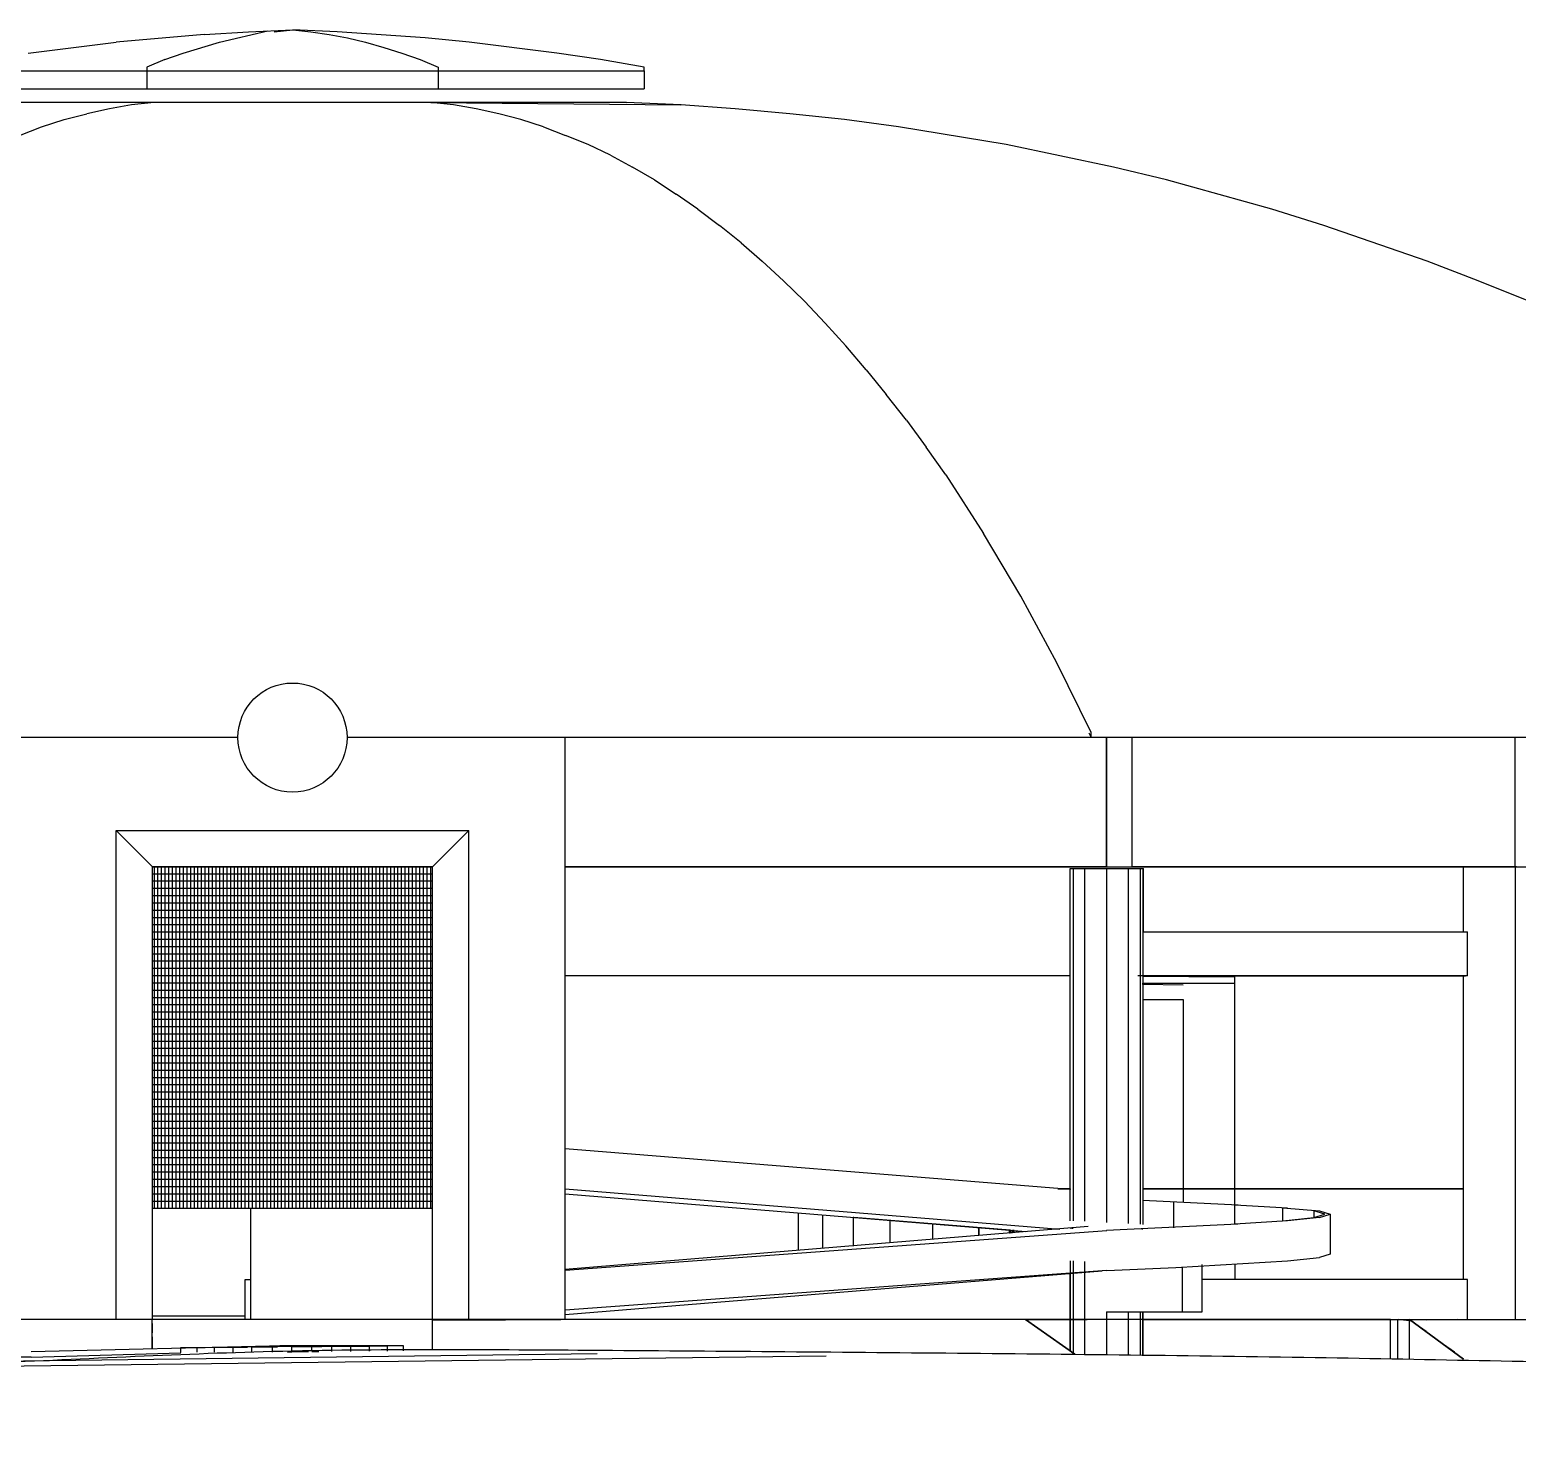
# Model space of a CAD drawing. Extents: x -748 to 161, y 105 to 425.
# Drawn here: x 58.22 to 99.13, y 386.05 to 424.67 of the extents above; entities that cross this region are included whole.
import ezdxf

# ---------------------------------------------------------------- set-up
doc = ezdxf.new("R2010")
doc.units = 0
doc.header["$LTSCALE"] = 2
doc.header["$MEASUREMENT"] = 0
doc.layers.get('0').update_dxf_attribs({"linetype": 'CONTINUOUS'})
doc.layers.add('LINHA_CHAO', color=6, linetype='CONTINUOUS')

msp = doc.modelspace()

# ---------------------------------------------------------------- linework, layer by layer
at = {"color": 7, "linetype": 'Continuous'}
for p, q in [((63.441, 424.325), (64.774, 424.638)), ((64.239, 424.614), (65.456, 424.668)), ((64.942, 424.614), (65.456, 424.668)), ((66.673, 424.614), (65.456, 424.668)), ((65.456, 424.668), (65.956, 424.614)), ((58.182, 424.028), (60.602, 424.325)), ((63.022, 424.542), (60.602, 424.325)), ((62.441, 424.028), (63.441, 424.325)), ((63.022, 424.542), (64.239, 424.614)), ((65.956, 424.614), (66.456, 424.542)), ((66.456, 424.542), (66.957, 424.443)), ((69.093, 424.443), (66.673, 424.614)), ((66.957, 424.443), (67.457, 424.325)), ((67.457, 424.325), (67.957, 424.181)), ((70.31, 424.325), (69.093, 424.443)), ((72.716, 424.028), (70.31, 424.325)), ((61.94, 423.848), (61.44, 423.64)), ((61.94, 423.848), (62.441, 424.028)), ((67.957, 424.181), (68.457, 424.028)), ((68.457, 424.028), (68.958, 423.848)), ((68.958, 423.848), (69.458, 423.64)), ((73.92, 423.848), (72.716, 424.028)), ((75.123, 423.64), (73.92, 423.848)), ((55.775, 423.541), (61.44, 423.541)), ((61.44, 423.64), (61.44, 423.541)), ((61.44, 423.541), (69.458, 423.541)), ((61.44, 423.541), (61.44, 423.041)), ((69.458, 423.64), (69.458, 423.541)), ((69.458, 423.541), (75.123, 423.541)), ((69.458, 423.541), (69.458, 423.041)), ((75.123, 423.541), (75.123, 423.64)), ((75.123, 423.541), (75.123, 423.041)), ((55.775, 423.041), (61.44, 423.041)), ((61.44, 423.041), (69.458, 423.041)), ((69.458, 423.041), (75.123, 423.041)), ((87.833, 401.655), (87.833, 405.207)), ((88.536, 401.655), (88.536, 405.207)), ((69.296, 401.455), (61.602, 401.455)), ((61.649, 392.255), (61.649, 401.655)), ((61.749, 392.255), (61.749, 401.655)), ((61.849, 392.255), (61.849, 401.655)), ((61.949, 392.255), (61.949, 401.655)), ((62.049, 392.255), (62.049, 401.655)), ((62.149, 392.255), (62.149, 401.655)), ((62.249, 392.255), (62.249, 401.655)), ((62.349, 392.255), (62.349, 401.655)), ((62.449, 392.255), (62.449, 401.655)), ((62.549, 392.255), (62.549, 401.655)), ((62.649, 392.255), (62.649, 401.655)), ((62.749, 392.255), (62.749, 401.655)), ((62.849, 392.255), (62.849, 401.655)), ((62.949, 392.255), (62.949, 401.655)), ((63.049, 392.255), (63.049, 401.655)), ((63.149, 392.255), (63.149, 401.655)), ((63.249, 392.255), (63.249, 401.655)), ((63.349, 392.255), (63.349, 401.655)), ((63.449, 392.255), (63.449, 401.655)), ((63.549, 392.255), (63.549, 401.655)), ((63.649, 392.255), (63.649, 401.655)), ((63.749, 392.255), (63.749, 401.655)), ((63.849, 392.255), (63.849, 401.655)), ((63.949, 392.255), (63.949, 401.655)), ((64.049, 392.255), (64.049, 401.655)), ((64.149, 392.255), (64.149, 401.655)), ((64.249, 392.255), (64.249, 401.655)), ((64.349, 392.255), (64.349, 401.655)), ((64.449, 392.255), (64.449, 401.655)), ((64.549, 392.255), (64.549, 401.655)), ((64.649, 392.255), (64.649, 401.655)), ((64.749, 392.255), (64.749, 401.655)), ((64.849, 392.255), (64.849, 401.655)), ((64.949, 392.255), (64.949, 401.655)), ((65.049, 392.255), (65.049, 401.655)), ((65.149, 392.255), (65.149, 401.655)), ((65.249, 392.255), (65.249, 401.655)), ((65.349, 392.255), (65.349, 401.655)), ((65.449, 392.255), (65.449, 401.655)), ((65.549, 392.255), (65.549, 401.655)), ((65.649, 392.255), (65.649, 401.655)), ((65.749, 392.255), (65.749, 401.655)), ((65.849, 392.255), (65.849, 401.655)), ((65.949, 392.255), (65.949, 401.655)), ((66.049, 392.255), (66.049, 401.655)), ((66.149, 392.255), (66.149, 401.655)), ((66.249, 392.255), (66.249, 401.655)), ((66.349, 392.255), (66.349, 401.655)), ((66.449, 392.255), (66.449, 401.655)), ((66.549, 392.255), (66.549, 401.655)), ((66.649, 392.255), (66.649, 401.655)), ((66.749, 392.255), (66.749, 401.655)), ((66.849, 392.255), (66.849, 401.655)), ((66.949, 392.255), (66.949, 401.655)), ((67.049, 392.255), (67.049, 401.655)), ((67.149, 392.255), (67.149, 401.655)), ((67.249, 392.255), (67.249, 401.655)), ((67.349, 392.255), (67.349, 401.655)), ((67.449, 392.255), (67.449, 401.655)), ((67.549, 392.255), (67.549, 401.655)), ((67.649, 392.255), (67.649, 401.655)), ((67.749, 392.255), (67.749, 401.655)), ((67.849, 392.255), (67.849, 401.655)), ((67.949, 392.255), (67.949, 401.655)), ((68.049, 392.255), (68.049, 401.655)), ((68.149, 392.255), (68.149, 401.655)), ((68.249, 392.255), (68.249, 401.655)), ((68.349, 392.255), (68.349, 401.655)), ((68.449, 392.255), (68.449, 401.655)), ((68.549, 392.255), (68.549, 401.655)), ((68.649, 392.255), (68.649, 401.655)), ((68.749, 392.255), (68.749, 401.655)), ((68.849, 392.255), (68.849, 401.655)), ((68.949, 392.255), (68.949, 401.655)), ((69.049, 392.255), (69.049, 401.655)), ((69.149, 392.255), (69.149, 401.655)), ((69.249, 392.255), (69.249, 401.655)), ((87.833, 401.655), (102.598, 401.655)), ((69.296, 401.255), (61.602, 401.255)), ((69.296, 401.055), (61.602, 401.055)), ((69.296, 400.855), (61.602, 400.855)), ((69.296, 400.655), (61.602, 400.655)), ((69.296, 400.455), (61.602, 400.455)), ((69.296, 400.255), (61.602, 400.255)), ((69.296, 400.055), (61.602, 400.055)), ((69.296, 399.855), (61.602, 399.855)), ((88.833, 399.862), (97.757, 399.862)), ((97.757, 398.654), (97.757, 399.862)), ((69.296, 399.655), (61.602, 399.655)), ((69.296, 399.455), (61.602, 399.455)), ((69.296, 399.255), (61.602, 399.255)), ((69.296, 399.055), (61.602, 399.055)), ((69.296, 398.855), (61.602, 398.855)), ((69.296, 398.655), (61.602, 398.655)), ((69.296, 398.455), (61.602, 398.455)), ((97.757, 398.654), (88.698, 398.654)), ((97.757, 398.654), (88.833, 398.654)), ((91.362, 391.821), (91.362, 398.654)), ((69.296, 398.255), (61.602, 398.255)), ((69.296, 398.055), (61.602, 398.055)), ((69.296, 397.855), (61.602, 397.855)), ((69.296, 397.655), (61.602, 397.655)), ((89.942, 398.005), (89.942, 392.434)), ((69.296, 397.455), (61.602, 397.455)), ((69.296, 397.255), (61.602, 397.255)), ((69.296, 397.055), (61.602, 397.055)), ((69.296, 396.855), (61.602, 396.855)), ((69.296, 396.655), (61.602, 396.655)), ((69.296, 396.455), (61.602, 396.455)), ((69.296, 396.255), (61.602, 396.255)), ((69.296, 396.055), (61.602, 396.055)), ((69.296, 395.855), (61.602, 395.855)), ((69.296, 395.655), (61.602, 395.655)), ((69.296, 395.455), (61.602, 395.455)), ((69.296, 395.255), (61.602, 395.255)), ((69.296, 395.055), (61.602, 395.055)), ((69.296, 394.855), (61.602, 394.855)), ((69.296, 394.655), (61.602, 394.655)), ((69.296, 394.455), (61.602, 394.455)), ((69.296, 394.255), (61.602, 394.255)), ((69.296, 394.055), (61.602, 394.055)), ((69.296, 393.855), (61.602, 393.855)), ((69.296, 393.655), (61.602, 393.655)), ((86.832, 392.777), (72.946, 393.903)), ((69.296, 393.455), (61.602, 393.455)), ((69.296, 393.255), (61.602, 393.255)), ((69.296, 393.055), (61.602, 393.055)), ((69.296, 392.855), (61.602, 392.855)), ((72.946, 392.804), (86.548, 391.695)), ((86.494, 392.804), (86.832, 392.804)), ((86.832, 392.804), (86.832, 392.777)), ((88.833, 392.804), (97.649, 392.804)), ((69.296, 392.655), (61.602, 392.655)), ((69.296, 392.455), (61.602, 392.455)), ((72.946, 392.66), (85.615, 391.623)), ((88.833, 392.488), (91.456, 392.362)), ((89.685, 391.731), (89.685, 392.452)), ((89.739, 392.452), (89.739, 392.443)), ((91.362, 392.362), (92.808, 392.281)), ((91.456, 392.362), (91.456, 392.353)), ((69.296, 392.255), (61.602, 392.255)), ((64.293, 392.255), (64.293, 389.207)), ((79.355, 392.128), (79.355, 391.109)), ((80.031, 391.163), (80.031, 392.074)), ((80.883, 392.011), (80.87, 392.011)), ((80.87, 392.011), (80.87, 391.226)), ((85.183, 391.659), (80.883, 392.011)), ((80.883, 392.011), (80.883, 392.011)), ((81.884, 391.316), (81.884, 391.92)), ((92.808, 391.92), (91.362, 391.83)), ((92.687, 392.281), (93.687, 392.191)), ((92.687, 391.911), (92.687, 392.281)), ((92.687, 391.92), (93.539, 392.011)), ((93.687, 392.011), (92.808, 391.92)), ((93.836, 392.101), (93.539, 392.191)), ((93.539, 392.191), (93.539, 392.011)), ((93.539, 392.011), (93.836, 392.101)), ((93.687, 392.191), (93.985, 392.101)), ((93.687, 392.011), (93.985, 392.101)), ((93.985, 392.101), (93.985, 391.001)), ((87.333, 391.762), (72.946, 390.586)), ((72.946, 390.559), (87.846, 391.65)), ((83.046, 391.83), (83.046, 391.407)), ((84.317, 391.722), (84.317, 391.515)), ((84.331, 391.515), (84.331, 391.722)), ((85.169, 391.578), (85.169, 391.659)), ((85.169, 391.659), (85.183, 391.659)), ((85.183, 391.578), (85.169, 391.578)), ((85.21, 391.65), (85.183, 391.659)), ((85.183, 391.659), (85.183, 391.578)), ((85.21, 391.587), (85.21, 391.65)), ((85.25, 391.587), (85.21, 391.587)), ((85.291, 391.65), (85.25, 391.65)), ((85.25, 391.65), (85.25, 391.587)), ((85.291, 391.587), (85.291, 391.65)), ((85.358, 391.641), (85.358, 391.596)), ((85.426, 391.632), (85.426, 391.605)), ((85.48, 391.605), (85.48, 391.632)), ((85.548, 391.623), (85.548, 391.614)), ((85.602, 391.614), (85.602, 391.623)), ((91.443, 391.83), (87.833, 391.65)), ((87.833, 391.65), (87.846, 391.65)), ((89.739, 390.64), (92.808, 390.821)), ((91.362, 390.722), (91.362, 390.307)), ((92.808, 390.821), (93.687, 390.911)), ((93.985, 391.001), (93.687, 390.911)), ((64.144, 389.207), (64.144, 390.307)), ((64.144, 390.307), (64.293, 390.307)), ((87.846, 390.55), (72.946, 389.46)), ((87.711, 390.532), (72.946, 389.333)), ((87.846, 390.55), (89.739, 390.64)), ((97.757, 390.307), (90.469, 390.307)), ((97.757, 389.207), (97.757, 390.307)), ((72.946, 389.207), (71.297, 389.207)), ((85.602, 389.207), (87.305, 389.207)), ((88.833, 389.207), (95.648, 389.207)), ((95.648, 388.144), (95.648, 389.207)), ((95.648, 389.207), (96.162, 389.207)), ((95.837, 389.207), (95.837, 388.144)), ((96.229, 389.162), (95.851, 389.207)), ((96.162, 388.135), (96.162, 389.207)), ((96.229, 389.162), (96.621, 388.883)), ((96.635, 389.198), (96.648, 389.207))]:
    msp.add_line(p, q, dxfattribs=at)
at = {"color": 1, "linetype": 'Continuous'}
for p, q in [((74.636, 422.667), (56.275, 422.667)), ((61.021, 422.604), (60.412, 422.496)), ((61.643, 422.667), (61.021, 422.604)), ((69.877, 422.604), (69.255, 422.667)), ((69.255, 422.667), (76.124, 422.604)), ((70.499, 422.496), (69.877, 422.604)), ((76.137, 422.604), (74.623, 422.667)), ((74.623, 422.667), (74.623, 422.658)), ((74.623, 422.658), (74.636, 422.667)), ((77.625, 422.496), (76.124, 422.604)), ((58.547, 422), (59.169, 422.198)), ((59.169, 422.198), (59.791, 422.36)), ((60.412, 422.496), (59.791, 422.36)), ((71.121, 422.36), (70.499, 422.496)), ((71.729, 422.198), (71.121, 422.36)), ((72.351, 422), (71.729, 422.198)), ((79.125, 422.36), (77.625, 422.496)), ((80.626, 422.198), (79.125, 422.36)), ((82.113, 422), (80.626, 422.198)), ((57.938, 421.765), (58.547, 422)), ((72.351, 422), (72.96, 421.765)), ((73.582, 421.513), (72.96, 421.765)), ((85.075, 421.513), (82.113, 422)), ((74.19, 421.216), (73.582, 421.513)), ((88.022, 420.891), (85.075, 421.513)), ((74.19, 421.216), (74.799, 420.891)), ((75.407, 420.54), (74.799, 420.891)), ((75.407, 420.54), (76.002, 420.152)), ((89.482, 420.54), (88.022, 420.891)), ((92.376, 419.737), (89.482, 420.54)), ((76.597, 419.737), (76.002, 420.152)), ((76.597, 419.737), (77.192, 419.287)), ((93.809, 419.287), (92.376, 419.737)), ((77.787, 418.809), (77.192, 419.287)), ((96.648, 418.304), (93.809, 419.287)), ((77.787, 418.809), (78.368, 418.304)), ((78.368, 418.304), (78.95, 417.763)), ((98.055, 417.763), (96.648, 418.304)), ((78.95, 417.763), (79.531, 417.204)), ((99.447, 417.204), (98.055, 417.763)), ((80.099, 416.6), (79.531, 417.204)), ((80.099, 416.6), (80.667, 415.979)), ((81.221, 415.321), (80.667, 415.979)), ((81.221, 415.321), (81.775, 414.644)), ((82.33, 413.932), (81.775, 414.644)), ((82.33, 413.932), (82.871, 413.193)), ((83.411, 412.427), (82.871, 413.193)), ((83.411, 412.427), (84.453, 410.814)), ((85.48, 409.092), (84.453, 410.814)), ((86.467, 407.262), (85.48, 409.092)), ((87.414, 405.342), (86.467, 407.262)), ((99.069, 405.207), (88.441, 405.207)), ((99.069, 401.655), (99.069, 405.207)), ((117.633, 405.207), (99.069, 405.207)), ((88.482, 401.655), (99.069, 401.655)), ((97.649, 399.862), (97.649, 401.655)), ((99.069, 401.655), (99.069, 389.207)), ((88.833, 398.654), (97.703, 398.654)), ((97.649, 390.307), (97.649, 398.654)), ((86.832, 392.804), (86.494, 392.804)), ((97.649, 392.804), (88.833, 392.804)), ((85.183, 391.659), (80.883, 392.011)), ((86.832, 390.821), (86.832, 388.351)), ((90.469, 389.415), (90.469, 390.722)), ((89.915, 390.651), (89.915, 389.415)), ((61.467, 389.216), (61.467, 389.207)), ((64.225, 389.207), (64.225, 389.216)), ((69.417, 389.207), (69.417, 389.216)), ((71.297, 389.207), (72.825, 389.207)), ((86.832, 389.207), (85.602, 389.207)), ((88.833, 389.207), (86.832, 389.207)), ((87.833, 389.415), (90.469, 389.415)), ((88.806, 389.415), (88.82, 389.415)), ((88.833, 389.415), (88.833, 388.231)), ((88.833, 389.207), (95.648, 389.207)), ((54.112, 388.017), (73.825, 388.27)), ((65.199, 388.486), (58.263, 388.315)), ((62.373, 388.297), (62.373, 388.441)), ((62.373, 388.441), (63.049, 388.441)), ((62.819, 388.441), (62.819, 388.306)), ((63.049, 388.441), (63.238, 388.45)), ((63.238, 388.45), (64.212, 388.45)), ((63.306, 388.306), (63.306, 388.45)), ((65.429, 388.468), (63.806, 388.45)), ((63.806, 388.45), (63.806, 388.306)), ((64.334, 388.459), (65.023, 388.459)), ((64.334, 388.306), (64.334, 388.459)), ((64.888, 388.459), (65.361, 388.486)), ((64.888, 388.459), (64.888, 388.306)), ((68.498, 388.486), (65.104, 388.486)), ((65.307, 388.306), (65.429, 388.315)), ((65.361, 388.486), (65.402, 388.486)), ((65.402, 388.486), (65.429, 388.468)), ((65.429, 388.468), (66.253, 388.468)), ((65.429, 388.315), (65.429, 388.468)), ((65.888, 388.315), (65.429, 388.315)), ((65.456, 388.486), (66.524, 388.477)), ((67.565, 388.477), (65.55, 388.486)), ((65.983, 388.468), (66.659, 388.477)), ((65.983, 388.356), (65.983, 388.468)), ((65.997, 388.315), (65.983, 388.315)), ((66.172, 388.315), (65.997, 388.315)), ((66.524, 388.477), (67.565, 388.477)), ((66.524, 388.477), (66.524, 388.324)), ((67.051, 388.324), (67.051, 388.477)), ((67.443, 388.477), (67.633, 388.486)), ((67.565, 388.477), (68.052, 388.486)), ((67.565, 388.333), (67.565, 388.477)), ((68.052, 388.486), (68.052, 388.333)), ((68.498, 388.342), (68.498, 388.486)), ((80.126, 388.198), (48.447, 387.801))]:
    msp.add_line(p, q, dxfattribs=at)
at = {"color": 5, "linetype": 'Continuous'}
for p, q in [((63.949, 405.207), (57.952, 405.207)), ((72.946, 405.207), (66.949, 405.207)), ((72.946, 389.207), (72.946, 405.207)), ((61.602, 401.655), (69.296, 401.655)), ((61.602, 389.207), (61.602, 401.655)), ((69.296, 401.655), (61.602, 401.655)), ((61.602, 401.655), (69.296, 401.655)), ((69.296, 389.207), (69.296, 401.655)), ((86.846, 401.655), (86.873, 401.655)), ((88.82, 401.655), (88.833, 401.655)), ((88.847, 399.862), (88.847, 401.605)), ((86.832, 391.713), (86.846, 391.722)), ((86.873, 391.722), (86.913, 391.722)), ((88.806, 391.695), (88.82, 391.695)), ((86.832, 388.351), (86.832, 390.46)), ((61.372, 389.207), (61.372, 389.216)), ((61.575, 389.216), (61.575, 389.207)), ((69.323, 389.207), (69.323, 389.216)), ((69.526, 389.216), (69.526, 389.207)), ((72.946, 389.207), (71.297, 389.207)), ((85.602, 389.207), (73.149, 389.207)), ((86.967, 388.252), (85.602, 389.207)), ((88.833, 388.234), (88.833, 389.415)), ((96.162, 389.207), (97.649, 388.117)), ((96.73, 388.793), (96.73, 388.802)), ((88.82, 388.234), (88.833, 388.234))]:
    msp.add_line(p, q, dxfattribs=at)
at = {"color": 30, "linetype": 'Continuous'}
for p, q in [((87.833, 405.207), (72.946, 405.207)), ((88.752, 405.207), (87.333, 405.207)), ((87.346, 405.333), (87.414, 405.207)), ((87.414, 405.207), (87.414, 405.342)), ((72.946, 401.655), (87.833, 401.655)), ((87.833, 401.655), (72.946, 401.655)), ((72.946, 401.655), (87.833, 401.655)), ((86.832, 391.92), (86.832, 401.605)), ((86.832, 401.605), (88.847, 401.605)), ((88.833, 401.605), (88.833, 391.821))]:
    msp.add_line(p, q, dxfattribs=at)
at = {"color": 9, "linetype": 'Continuous'}
for p, q in [((87.833, 403.206), (87.833, 405.207)), ((91.362, 398.618), (88.833, 398.636)), ((88.833, 398.419), (88.833, 398.456)), ((88.833, 398.456), (91.362, 398.456)), ((89.942, 398.401), (88.833, 398.419)), ((88.833, 398.005), (89.942, 398.005)), ((58.263, 388.171), (62.373, 388.288)), ((58.263, 388.171), (53.936, 388.171))]:
    msp.add_line(p, q, dxfattribs=at)
at = {"color": 2, "linetype": 'Continuous'}
for p, q in [((87.833, 405.207), (87.833, 401.655)), ((86.913, 401.605), (86.913, 391.923)), ((87.224, 401.605), (87.224, 391.907)), ((87.833, 401.605), (87.833, 391.875)), ((88.441, 391.844), (88.441, 401.605)), ((88.766, 391.827), (88.766, 401.605)), ((86.913, 390.82), (86.913, 388.293)), ((87.224, 390.804), (87.224, 388.249)), ((64.293, 389.216), (64.293, 389.207)), ((85.602, 389.207), (86.832, 389.207)), ((87.833, 389.415), (87.833, 388.242)), ((88.441, 388.235), (88.441, 389.415)), ((88.766, 388.232), (88.766, 389.415)), ((88.833, 389.207), (95.648, 389.207))]:
    msp.add_line(p, q, dxfattribs=at)
at = {"ltscale": 0.5}
for p, q in [((60.602, 389.207), (60.602, 402.655)), ((60.602, 402.655), (70.296, 402.655)), ((61.602, 401.655), (60.602, 402.655)), ((69.296, 401.655), (70.296, 402.655)), ((70.296, 389.207), (70.296, 402.655))]:
    msp.add_line(p, q, dxfattribs=at)
at = {"color": 51, "linetype": 'Continuous'}
msp.add_line((99.109, 401.655), (88.536, 401.655), dxfattribs=at)
at = {"color": 20, "linetype": 'Continuous'}
msp.add_line((86.832, 398.654), (72.946, 398.654), dxfattribs=at)
msp.add_line((86.832, 398.654), (72.946, 398.654), dxfattribs=at)
at = {"color": 3, "linetype": 'Continuous'}
for p, q in [((61.589, 389.207), (45.128, 389.207)), ((61.589, 388.414), (61.589, 389.207)), ((61.602, 389.306), (64.144, 389.306)), ((69.296, 388.384), (69.296, 389.216)), ((85.602, 389.207), (69.296, 389.207)), ((69.296, 389.198), (71.31, 389.198)), ((85.602, 389.207), (86.967, 388.252)), ((95.648, 389.207), (113.238, 389.207)), ((97.649, 388.117), (96.162, 389.207)), ((97.473, 389.207), (97.243, 389.198)), ((86.67, 388.468), (86.967, 388.252)), ((97.013, 388.594), (97.406, 388.315))]:
    msp.add_line(p, q, dxfattribs=at)
at = {"color": 6, "linetype": 'Continuous'}
for p, q in [((69.296, 389.207), (49.69, 389.207)), ((61.589, 389.099), (61.589, 388.838)), ((69.296, 388.468), (69.296, 389.207)), ((86.846, 389.207), (85.602, 389.207)), ((95.648, 389.207), (88.833, 389.207)), ((61.589, 388.729), (61.589, 388.414))]:
    msp.add_line(p, q, dxfattribs=at)
at = {"color": 5, "linetype": 'Continuous'}
msp.add_circle((65.449, 405.207), 1.5, dxfattribs=at)
at = {"layer": 'LINHA_CHAO'}
msp.add_spline([(-14.543, 386.052), (1.16, 386.335), (15.123, 386.537), (27.548, 386.821), (29.086, 386.901), (34.696, 387.396), (41.86, 387.679), (49.307, 387.841), (56.591, 388.003), (64.637, 388.326), (73.298, 388.367), (83.416, 388.286), (93.575, 388.164), (103.197, 388), (112.02, 387.919), (120.236, 387.757), (125.943, 387.676), (136.211, 387.635), (144.387, 387.514), (152.076, 387.514), (156.852, 387.474)], degree=3, dxfattribs=at)

doc.saveas('drawing.dxf')
